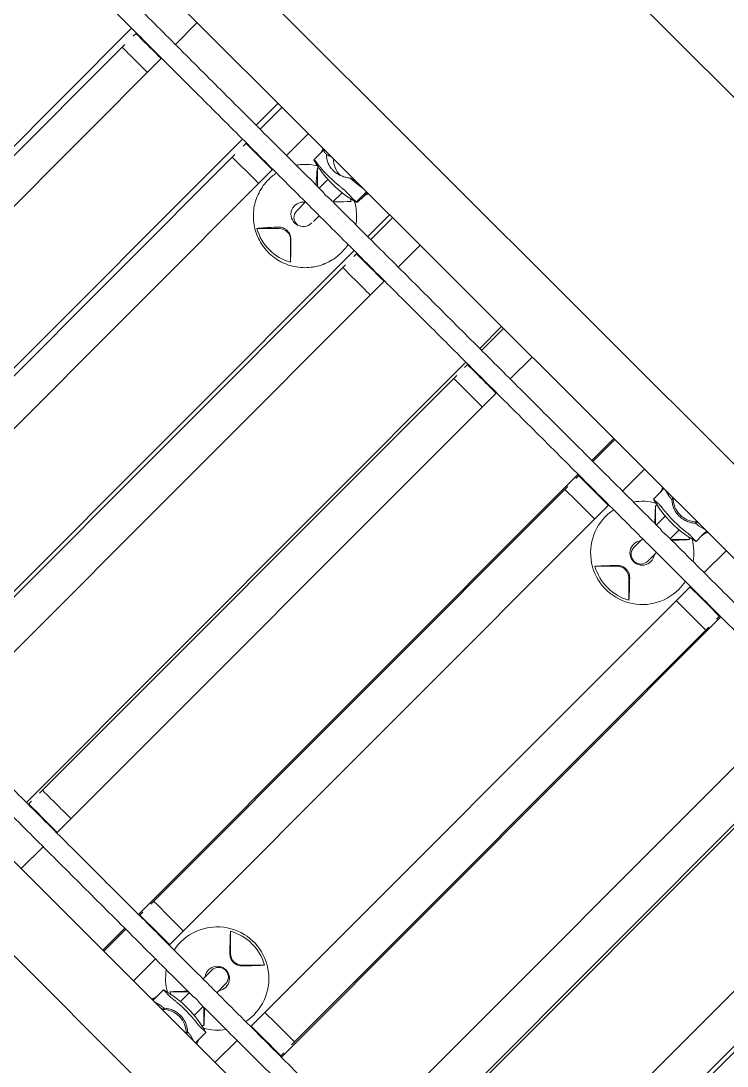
# Model space of a CAD drawing. Header units: metres. Extents: x 859577 to 860336, y 1645916 to 1646650.
# Drawn here: x 859963.079 to 859963.66, y 1646436.682 to 1646437.542 of the extents above; entities that cross this region are included whole.
import ezdxf

# ---------------------------------------------------------------- set-up
doc = ezdxf.new("R2010")
doc.units = ezdxf.units.M
doc.layers.add('A-ACCESORIOS', color=30, linetype='Continuous', lineweight=20)
doc.layers.add('PISO', color=31, linetype='Continuous', lineweight=15)

# ---------------------------------------------------------------- blocks, each defined once
blk = doc.blocks.new('vr10-13')
at = {"layer": 'A-ACCESORIOS', "linetype": 'Continuous', "lineweight": 0}
for p, q in [((3.15009, 1.10662), (0.84509, 1.10662)), ((3.15109, 1.05162), (0.84409, 1.05162)), ((1.43007, 1.05162), (1.43007, 1.02612)), ((1.5241, 1.02612), (1.5241, 1.05162)), ((1.52867, 1.02612), (1.52867, 1.05162)), ((1.5594, 1.05162), (1.5594, 1.02612)), ((1.57786, 1.05162), (1.57786, 1.04644)), ((1.57817, 1.05162), (1.57901, 1.0503)), ((1.61449, 1.0503), (1.62361, 1.05162)), ((1.62704, 1.05162), (1.62704, 1.04644)), ((1.65385, 1.02612), (1.65385, 1.05162)), ((1.65728, 1.02612), (1.65728, 1.05162)), ((1.68929, 1.05162), (1.68929, 1.02612)), ((1.78405, 1.02612), (1.78405, 1.05162)), ((1.78634, 1.02612), (1.78634, 1.05162)), ((1.81958, 1.05162), (1.81958, 1.02612)), ((1.91452, 1.02612), (1.91452, 1.05162)), ((1.91566, 1.02612), (1.91566, 1.05162)), ((1.95009, 1.05162), (1.95009, 1.02612)), ((1.97285, 1.05162), (1.97285, 1.04644)), ((1.97474, 1.05162), (1.97975, 1.0503)), ((2.01544, 1.0503), (2.02044, 1.05162)), ((2.02233, 1.05162), (2.02233, 1.04644)), ((2.04509, 1.02612), (2.04509, 1.05162)), ((1.57786, 1.03956), (1.57786, 1.04644)), ((1.5974, 1.04467), (1.5974, 1.04467)), ((1.62704, 1.03956), (1.62704, 1.04644)), ((1.97285, 1.03956), (1.97285, 1.04644)), ((2.00559, 1.04619), (2.00559, 1.04619)), ((2.02233, 1.03956), (2.02233, 1.04644)), ((1.58462, 1.03691), (1.59534, 1.02612)), ((1.5974, 1.03853), (1.5974, 1.03852)), ((1.5974, 1.03627), (1.5974, 1.02612)), ((1.6134, 1.02642), (1.62382, 1.03691)), ((1.6134, 1.0368), (1.6134, 1.02612)), ((1.97788, 1.03691), (1.98866, 1.02612)), ((1.98959, 1.0388), (1.98959, 1.0388)), ((1.98959, 1.03648), (1.98959, 1.02612)), ((2.00559, 1.0388), (2.00559, 1.0388)), ((2.00559, 1.03648), (2.00559, 1.02612)), ((2.00653, 1.02612), (2.01731, 1.03691)), ((1.39495, 0.49812), (1.39495, 1.01012)), ((1.40065, 1.00661), (1.40065, 1.01012)), ((1.43007, 1.01012), (1.43007, 0.49812)), ((1.5241, 0.49812), (1.5241, 1.01012)), ((1.52867, 1.00646), (1.52867, 1.01012)), ((1.5594, 1.01012), (1.5594, 0.49812)), ((1.5974, 1.01012), (1.5974, 0.99998)), ((1.6134, 1.01012), (1.6134, 1.0034)), ((1.65385, 0.49812), (1.65385, 1.01012)), ((1.65728, 1.00633), (1.65728, 1.01012)), ((1.68929, 1.01012), (1.68929, 0.49812)), ((1.78405, 0.49812), (1.78405, 1.01012)), ((1.78634, 1.00624), (1.78634, 1.01012)), ((1.81958, 1.01012), (1.81958, 0.49812)), ((1.91452, 0.49812), (1.91452, 1.01012)), ((1.91566, 1.0062), (1.91566, 1.01012)), ((1.95009, 1.01012), (1.95009, 0.49812)), ((1.98959, 1.01012), (1.98959, 0.99998)), ((2.00559, 1.01012), (2.00559, 0.99998)), ((2.04509, 0.49812), (2.04509, 1.01012)), ((2.07952, 1.01012), (2.07952, 1.0062)), ((2.08067, 1.01012), (2.08067, 0.49812)), ((2.17561, 0.49812), (2.17561, 1.01012)), ((2.21114, 1.01012), (2.21114, 0.49812)), ((2.30589, 0.49812), (2.30589, 1.01012)), ((2.34133, 1.01012), (2.34133, 0.49812)), ((1.40065, 0.51161), (1.40065, 0.99664)), ((1.52867, 0.51146), (1.52867, 0.99679)), ((1.65728, 0.51133), (1.65728, 0.99692)), ((1.78634, 0.51124), (1.78634, 0.99701)), ((1.91566, 0.5112), (1.91566, 0.99704)), ((2.07952, 0.99704), (2.07952, 0.5112)), ((2.20885, 0.99701), (2.20885, 0.51124)), ((2.3379, 0.99692), (2.3379, 0.51133)), ((1.58462, 0.96634), (1.59755, 0.97934)), ((1.6109, 0.97934), (1.62382, 0.96634)), ((1.97788, 0.96634), (1.99087, 0.97934)), ((2.00431, 0.97934), (2.01731, 0.96634)), ((1.99087, 0.52891), (1.97788, 0.54191)), ((2.01731, 0.54191), (2.00431, 0.52891)), ((1.98959, 0.49812), (1.98959, 0.50827)), ((2.00559, 0.49812), (2.00559, 0.50827)), ((1.78634, 0.49812), (1.78634, 0.50201)), ((1.91566, 0.49812), (1.91566, 0.50204)), ((2.07952, 0.50204), (2.07952, 0.49812)), ((1.81958, 0.48212), (1.81958, 0.45662)), ((1.91452, 0.45662), (1.91452, 0.48212)), ((1.91566, 0.45662), (1.91566, 0.48212)), ((1.95009, 0.48212), (1.95009, 0.45662)), ((1.98866, 0.48212), (1.97788, 0.47134)), ((1.98959, 0.47177), (1.98959, 0.48212)), ((2.00559, 0.47177), (2.00559, 0.48212)), ((2.01731, 0.47134), (2.00653, 0.48212)), ((2.04509, 0.45662), (2.04509, 0.48212)), ((1.97285, 0.46869), (1.97285, 0.46181)), ((1.98959, 0.46945), (1.98959, 0.46945)), ((2.00559, 0.46945), (2.00559, 0.46945)), ((2.02233, 0.46869), (2.02233, 0.46181)), ((0.84409, 0.45662), (3.15109, 0.45662)), ((1.97285, 0.45662), (1.97285, 0.46181)), ((1.97975, 0.45795), (1.97474, 0.45662)), ((1.98959, 0.46206), (1.98959, 0.46206)), ((2.02044, 0.45662), (2.01544, 0.45795)), ((2.02233, 0.45662), (2.02233, 0.46181)), ((0.84509, 0.40162), (3.15009, 0.40162))]:
    blk.add_line(p, q, dxfattribs=at)
for centre, radius, start, end in [((1.99759, 1.06512), 0.0194, 224.08911, 315.91089), ((1.99759, 1.00162), 0.04251, 119.61033, 144.81112), ((1.99759, 1.12696), 0.09083, 254.19618, 285.80382), ((1.99759, 1.00162), 0.04042, 116.18494, 119.19749), ((1.99759, 1.00162), 0.04042, 60.80251, 63.81506), ((1.99759, 1.00162), 0.04251, 35.18888, 60.38967), ((1.99759, 1.00162), 0.04251, 168.46703, 0), ((1.99759, 1.00162), 0.0101, 142.38025, 0), ((1.99759, 1.00162), 0.0101, 0, 37.61976), ((1.99759, 1.00162), 0.04251, 0, 11.53297), ((1.99759, 0.97262), 0.0095, 45, 135), ((1.99759, 1.00162), 0.04042, 240.80251, 299.19749), ((1.99759, 0.50662), 0.04251, 0, 191.53297), ((1.99759, 0.50662), 0.04042, 60.80251, 119.19749), ((1.99759, 0.53562), 0.0095, 225, 315), ((1.99759, 0.50662), 0.0101, 322.38025, 180), ((1.99759, 0.50662), 0.0101, 180, 217.61976), ((1.99759, 0.50662), 0.04251, 348.46703, 0), ((1.99759, 0.50662), 0.04251, 215.18888, 240.38967), ((1.99759, 0.50662), 0.04251, 299.61033, 324.81112), ((1.99759, 0.38129), 0.09083, 74.19618, 105.80382), ((1.99759, 0.50662), 0.04042, 240.80251, 243.81506), ((1.99759, 0.50662), 0.04042, 296.18494, 299.19749), ((1.99759, 0.44312), 0.0194, 44.08911, 135.91089)]:
    blk.add_arc(centre, radius, start, end, dxfattribs=at)
for centre, major_axis, ratio, start_param, end_param in [((1.60245, 1.06512), (0, -0.0194), 0.994056, 5.481889, 6.259242), ((1.60245, 1.12696), (0, -0.09083), 0.994056, 6.007357, 6.559014), ((1.60422, 1.00162), (0, 0.04042), 0.994145, 0.470744, 0.509592), ((1.60422, 1.00162), (0, 0.04042), 0.994145, 0.40792, 0.407922), ((1.60422, 1.00162), (0, 0.04042), 0.994145, 5.773593, 5.840942), ((1.60325, 1.00162), (0, -0.0101), 0.994145, 3.763563, 7.853982), ((1.6054, 0.99998), (0.008, 0), 0.995101, 3.141593, 3.146614), ((1.6054, 0.99998), (0.008, 0), 0.995101, 3.146614, 4.864561), ((1.60325, 1.00162), (0, -0.0101), 0.994145, 1.570796, 1.610668), ((1.99759, 0.99998), (0.008, 0), 0.995101, 3.141593, 6.283185), ((1.60422, 0.97262), (0, 0.0095), 0.994145, 5.497787, 7.068583), ((1.60422, 1.00162), (0, 0.04042), 0.994145, 2.632, 3.651185), ((1.99759, 0.50827), (-0.008, 0), 0.995101, 3.141593, 6.283185)]:
    blk.add_ellipse(centre, major_axis=major_axis, ratio=ratio, start_param=start_param, end_param=end_param, dxfattribs=at)
for points, weights in [([(1.57641, 1.05162), (1.57737, 1.05003), (1.57786, 1.04826), (1.57786, 1.04644)], [0.934807757992, 0.932341880643, 0.954072627979, 1]), ([(1.57901, 1.0503), (1.57908, 1.05018), (1.58013, 1.05007), (1.58205, 1.04997)], [1, 0.973269229067, 0.973269229067, 1]), ([(1.58669, 1.05162), (1.58509, 1.05106), (1.58354, 1.05051), (1.58205, 1.04997)], [0.999231675705, 0.998624458135, 0.998880566234, 1]), ([(1.60944, 1.04997), (1.61131, 1.05051), (1.6132, 1.05106), (1.61509, 1.05162)], [1, 0.998880566234, 0.998624458135, 0.999231675705]), ([(1.60944, 1.04997), (1.61194, 1.05007), (1.61367, 1.05018), (1.61449, 1.0503)], [1, 0.973269229067, 0.973269229067, 1]), ([(1.62704, 1.04644), (1.62704, 1.04826), (1.62752, 1.05003), (1.62848, 1.05162)], [1, 0.954072689771, 0.932341961611, 0.934807815518]), ([(1.62942, 1.05162), (1.62917, 1.05117), (1.62896, 1.05071), (1.62878, 1.05023)], [0.979908733437, 0.984611783979, 0.991308872834, 1]), ([(1.9714, 1.05162), (1.97237, 1.05003), (1.97285, 1.04826), (1.97285, 1.04644)], [0.934807757992, 0.932341880643, 0.954072627979, 1]), ([(1.97975, 1.0503), (1.9802, 1.05018), (1.98159, 1.05007), (1.98381, 1.04997)], [1, 0.973269229067, 0.973269229067, 1]), ([(1.98331, 1.05162), (1.98345, 1.05106), (1.98362, 1.05051), (1.98381, 1.04997)], [0.999231675705, 0.998624458135, 0.998880566234, 1]), ([(2.01137, 1.04997), (2.01156, 1.05051), (2.01173, 1.05106), (2.01187, 1.05162)], [1, 0.998880566234, 0.998624458135, 0.999231675705]), ([(2.01137, 1.04997), (2.01359, 1.05007), (2.01499, 1.05018), (2.01544, 1.0503)], [1, 0.973269229067, 0.973269229067, 1]), ([(2.02233, 1.04644), (2.02233, 1.04826), (2.02281, 1.05003), (2.02378, 1.05162)], [1, 0.954072689771, 0.932341961611, 0.934807815518]), ([(1.57901, 1.03976), (1.57863, 1.03961), (1.57824, 1.03954), (1.57786, 1.03956)], [1, 0.99951768639, 0.99951768639, 1]), ([(1.62704, 1.03956), (1.62285, 1.03954), (1.61867, 1.03961), (1.61449, 1.03976)], [1, 0.99951768639, 0.99951768639, 1]), ([(1.97975, 1.03976), (1.97745, 1.03961), (1.97515, 1.03954), (1.97285, 1.03956)], [1, 0.99951768639, 0.99951768639, 1]), ([(2.02233, 1.03956), (2.02003, 1.03954), (2.01773, 1.03961), (2.01544, 1.03976)], [1, 0.99951768639, 0.99951768639, 1]), ([(1.97285, 0.46869), (1.97515, 0.46871), (1.97745, 0.46864), (1.97975, 0.46849)], [1, 0.99951768639, 0.99951768639, 1]), ([(2.01544, 0.46849), (2.01773, 0.46864), (2.02003, 0.46871), (2.02233, 0.46869)], [1, 0.99951768639, 0.99951768639, 1]), ([(1.97285, 0.46181), (1.97285, 0.45999), (1.97237, 0.45822), (1.9714, 0.45662)], [1, 0.954072689771, 0.932341961611, 0.934807815518]), ([(1.98381, 0.45828), (1.98159, 0.45818), (1.9802, 0.45807), (1.97975, 0.45795)], [1, 0.973269229067, 0.973269229067, 1]), ([(1.98381, 0.45828), (1.98362, 0.45774), (1.98345, 0.45718), (1.98331, 0.45662)], [1, 0.998880566234, 0.998624458135, 0.999231675705]), ([(2.01544, 0.45795), (2.01499, 0.45807), (2.01359, 0.45818), (2.01137, 0.45828)], [1, 0.973269229067, 0.973269229067, 1]), ([(2.01187, 0.45662), (2.01173, 0.45718), (2.01156, 0.45774), (2.01137, 0.45828)], [0.999231675705, 0.998624458135, 0.998880566234, 1]), ([(2.02378, 0.45662), (2.02281, 0.45822), (2.02233, 0.45999), (2.02233, 0.46181)], [0.934807757992, 0.932341880643, 0.954072627979, 1])]:
    blk.add_rational_spline(points, weights, degree=3, dxfattribs=at)
for points, knots in [([(1.59505, 1.04453), (1.59469, 1.04453), (1.59434, 1.04454), (1.59365, 1.04458), (1.59331, 1.04461), (1.59229, 1.04472), (1.59163, 1.04482), (1.59066, 1.04503), (1.59034, 1.04511), (1.5897, 1.04529), (1.5894, 1.04538), (1.58849, 1.04568), (1.58791, 1.04591), (1.58681, 1.04641), (1.58628, 1.04669), (1.58528, 1.04727), (1.58481, 1.04758), (1.58393, 1.04823), (1.58352, 1.04856), (1.58275, 1.04925), (1.58238, 1.04961), (1.58205, 1.04997)], [0.0173685, 0.0173685, 0.0173685, 0.0173685, 0.01841269, 0.01841269, 0.01945689, 0.01945689, 0.02154529, 0.02154529, 0.02258948, 0.02258948, 0.02363368, 0.02363368, 0.02572208, 0.02572208, 0.02781047, 0.02781047, 0.02989887, 0.02989887, 0.03198726, 0.03198726, 0.03407566, 0.03407566, 0.03407566, 0.03407566]), ([(1.60944, 1.04997), (1.60857, 1.04925), (1.60761, 1.04855), (1.60604, 1.04758), (1.60549, 1.04727), (1.60433, 1.04668), (1.60374, 1.04641), (1.60251, 1.0459), (1.60187, 1.04568), (1.60056, 1.04528), (1.59988, 1.0451), (1.59784, 1.04468), (1.59645, 1.04453), (1.59505, 1.04453)], [0.0006161, 0.0006161, 0.0006161, 0.0006161, 0.0048042, 0.0048042, 0.00689825, 0.00689825, 0.0089923, 0.0089923, 0.01108635, 0.01108635, 0.0131804, 0.0131804, 0.0173685, 0.0173685, 0.0173685, 0.0173685]), ([(1.62811, 1.04672), (1.62813, 1.0473), (1.62819, 1.04789), (1.6284, 1.04906), (1.62857, 1.04966), (1.62878, 1.05023)], [0, 0, 0, 0, 0.001800625, 0.001800625, 0.00360125, 0.00360125, 0.00360125, 0.00360125]), ([(1.99759, 1.04453), (1.99724, 1.04453), (1.99688, 1.04454), (1.99618, 1.04458), (1.99584, 1.04461), (1.9948, 1.04472), (1.99412, 1.04482), (1.99312, 1.04503), (1.99278, 1.04511), (1.99213, 1.04529), (1.9918, 1.04538), (1.99086, 1.04568), (1.99025, 1.04591), (1.98907, 1.04641), (1.9885, 1.04669), (1.98742, 1.04727), (1.98691, 1.04758), (1.98594, 1.04823), (1.98549, 1.04856), (1.98462, 1.04925), (1.9842, 1.04961), (1.98381, 1.04997)], [0.0173685, 0.0173685, 0.0173685, 0.0173685, 0.01841269, 0.01841269, 0.01945689, 0.01945689, 0.02154529, 0.02154529, 0.02258948, 0.02258948, 0.02363368, 0.02363368, 0.02572208, 0.02572208, 0.02781047, 0.02781047, 0.02989887, 0.02989887, 0.03198726, 0.03198726, 0.03407566, 0.03407566, 0.03407566, 0.03407566]), ([(2.01137, 1.04997), (2.01059, 1.04925), (2.00973, 1.04855), (2.00827, 1.04758), (2.00775, 1.04727), (2.00667, 1.04668), (2.0061, 1.04641), (2.00493, 1.0459), (2.00432, 1.04568), (2.00305, 1.04528), (2.00239, 1.0451), (2.00038, 1.04468), (1.99901, 1.04453), (1.99759, 1.04453)], [0.0006161, 0.0006161, 0.0006161, 0.0006161, 0.0048042, 0.0048042, 0.00689825, 0.00689825, 0.0089923, 0.0089923, 0.01108635, 0.01108635, 0.0131804, 0.0131804, 0.0173685, 0.0173685, 0.0173685, 0.0173685]), ([(1.62744, 1.0397), (1.62751, 1.03973), (1.62759, 1.03992), (1.62768, 1.04035), (1.62769, 1.04045), (1.62773, 1.04066), (1.62775, 1.04077), (1.6278, 1.04114), (1.62783, 1.04142), (1.62787, 1.0419), (1.62789, 1.04206), (1.62791, 1.04241), (1.62793, 1.04259), (1.62797, 1.04315), (1.62799, 1.04354), (1.62803, 1.04439), (1.62805, 1.04483), (1.62809, 1.04576), (1.6281, 1.04623), (1.62811, 1.04672)], [0, 0, 0, 0, 0.00305771, 0.00305771, 0.00382214, 0.00382214, 0.00458657, 0.00458657, 0.00611543, 0.00611543, 0.00687986, 0.00687986, 0.00764428, 0.00764428, 0.00917314, 0.00917314, 0.010702, 0.010702, 0.01223085, 0.01223085, 0.01223085, 0.01223085]), ([(1.57062, 1.02612), (1.57154, 1.02743), (1.57253, 1.02869), (1.57647, 1.03312), (1.57984, 1.03591), (1.58356, 1.03813)], [5.3286339, 5.3286339, 5.3286339, 5.3286339, 5.4416615, 5.4416615, 5.7471655, 5.7471655, 5.7471655, 5.7471655]), ([(1.59505, 1.0385), (1.59397, 1.0385), (1.59292, 1.03852), (1.59136, 1.03856), (1.59085, 1.03858), (1.58984, 1.03863), (1.58935, 1.03866), (1.58791, 1.03875), (1.587, 1.03882), (1.5857, 1.03893), (1.58528, 1.03897), (1.58448, 1.03906), (1.5841, 1.0391), (1.58302, 1.03922), (1.58236, 1.03931), (1.5812, 1.03947), (1.58071, 1.03954), (1.58011, 1.03963), (1.57993, 1.03965), (1.57962, 1.0397), (1.57948, 1.03972), (1.57915, 1.03976), (1.57903, 1.03977), (1.57901, 1.03976)], [0.02582839, 0.02582839, 0.02582839, 0.02582839, 0.0290553, 0.0290553, 0.03066876, 0.03066876, 0.03228222, 0.03228222, 0.03550913, 0.03550913, 0.03712259, 0.03712259, 0.03873604, 0.03873604, 0.04196296, 0.04196296, 0.04518987, 0.04518987, 0.04680333, 0.04680333, 0.04841679, 0.04841679, 0.0516437, 0.0516437, 0.0516437, 0.0516437]), ([(1.58647, 1.03444), (1.58606, 1.03492), (1.5857, 1.03536), (1.58523, 1.03599), (1.58509, 1.03619), (1.58483, 1.03656), (1.58472, 1.03674), (1.58462, 1.03691)], [0.000000486, 0.000000486, 0.000000486, 0.000000486, 0.002114988, 0.002114988, 0.003172238, 0.003172238, 0.004229489, 0.004229489, 0.004229489, 0.004229489]), ([(1.61449, 1.03976), (1.61423, 1.03977), (1.61388, 1.03976), (1.61322, 1.03972), (1.61298, 1.0397), (1.61245, 1.03965), (1.61216, 1.03963), (1.61124, 1.03954), (1.61056, 1.03947), (1.60942, 1.03935), (1.60903, 1.03931), (1.6082, 1.03923), (1.60777, 1.03918), (1.60644, 1.03906), (1.60551, 1.03897), (1.60404, 1.03886), (1.60354, 1.03882), (1.60252, 1.03875), (1.602, 1.03872), (1.60043, 1.03863), (1.59937, 1.03858), (1.59776, 1.03853), (1.59721, 1.03852), (1.59612, 1.0385), (1.59558, 1.0385), (1.59505, 1.0385)], [0.0000002, 0.0000002, 0.0000002, 0.0000002, 0.00322872, 0.00322872, 0.00484298, 0.00484298, 0.00645725, 0.00645725, 0.00968577, 0.00968577, 0.01130003, 0.01130003, 0.01291429, 0.01291429, 0.01614282, 0.01614282, 0.01775708, 0.01775708, 0.01937134, 0.01937134, 0.02259987, 0.02259987, 0.02421413, 0.02421413, 0.02582839, 0.02582839, 0.02582839, 0.02582839]), ([(1.62382, 1.03691), (1.62351, 1.03658), (1.62314, 1.0362), (1.62253, 1.03558), (1.62232, 1.03536), (1.62187, 1.03491), (1.62164, 1.03468), (1.62141, 1.03444)], [0.000000242, 0.000000242, 0.000000242, 0.000000242, 0.002114103, 0.002114103, 0.003171033, 0.003171033, 0.004227963, 0.004227963, 0.004227963, 0.004227963]), ([(1.62536, 1.0391), (1.6272, 1.03811), (1.62896, 1.03699), (1.63424, 1.03306), (1.63742, 1.0298), (1.64001, 1.02612)], [0.4900585, 0.4900585, 0.4900585, 0.4900585, 0.6368251, 0.6368251, 0.9545514, 0.9545514, 0.9545514, 0.9545514]), ([(1.98002, 1.03444), (1.97957, 1.03492), (1.97917, 1.03536), (1.97863, 1.03599), (1.97846, 1.03619), (1.97815, 1.03656), (1.978, 1.03674), (1.97788, 1.03691)], [0.000000486, 0.000000486, 0.000000486, 0.000000486, 0.002114988, 0.002114988, 0.003172238, 0.003172238, 0.004229489, 0.004229489, 0.004229489, 0.004229489]), ([(1.99759, 1.0385), (1.99651, 1.0385), (1.99544, 1.03852), (1.99384, 1.03856), (1.99331, 1.03858), (1.99227, 1.03863), (1.99175, 1.03866), (1.99024, 1.03875), (1.98928, 1.03882), (1.98788, 1.03893), (1.98743, 1.03897), (1.98655, 1.03906), (1.98613, 1.0391), (1.98492, 1.03922), (1.98418, 1.03931), (1.98283, 1.03947), (1.98224, 1.03954), (1.98147, 1.03963), (1.98124, 1.03965), (1.98082, 1.0397), (1.98063, 1.03972), (1.98013, 1.03976), (1.97989, 1.03977), (1.97975, 1.03976)], [0.02582839, 0.02582839, 0.02582839, 0.02582839, 0.0290553, 0.0290553, 0.03066876, 0.03066876, 0.03228222, 0.03228222, 0.03550913, 0.03550913, 0.03712259, 0.03712259, 0.03873604, 0.03873604, 0.04196296, 0.04196296, 0.04518987, 0.04518987, 0.04680333, 0.04680333, 0.04841679, 0.04841679, 0.0516437, 0.0516437, 0.0516437, 0.0516437]), ([(2.01544, 1.03976), (2.01529, 1.03977), (2.01506, 1.03976), (2.01456, 1.03972), (2.01438, 1.0397), (2.01395, 1.03965), (2.01372, 1.03963), (2.01295, 1.03954), (2.01236, 1.03947), (2.01136, 1.03935), (2.011, 1.03931), (2.01026, 1.03923), (2.00986, 1.03918), (2.00864, 1.03906), (2.00778, 1.03897), (2.00639, 1.03886), (2.00592, 1.03882), (2.00494, 1.03875), (2.00444, 1.03872), (2.00292, 1.03863), (2.00189, 1.03858), (2.0003, 1.03853), (1.99976, 1.03852), (1.99867, 1.0385), (1.99813, 1.0385), (1.99759, 1.0385)], [0.0000002, 0.0000002, 0.0000002, 0.0000002, 0.00322872, 0.00322872, 0.00484298, 0.00484298, 0.00645725, 0.00645725, 0.00968577, 0.00968577, 0.01130003, 0.01130003, 0.01291429, 0.01291429, 0.01614282, 0.01614282, 0.01775708, 0.01775708, 0.01937134, 0.01937134, 0.02259987, 0.02259987, 0.02421413, 0.02421413, 0.02582839, 0.02582839, 0.02582839, 0.02582839]), ([(2.01731, 1.03691), (2.01705, 1.03658), (2.01674, 1.0362), (2.0162, 1.03558), (2.01601, 1.03536), (2.0156, 1.03491), (2.01539, 1.03468), (2.01517, 1.03444)], [0.000000242, 0.000000242, 0.000000242, 0.000000242, 0.002114103, 0.002114103, 0.003171033, 0.003171033, 0.004227963, 0.004227963, 0.004227963, 0.004227963]), ([(1.21603, 1.02612), (1.21929, 1.02612), (1.22254, 1.02612), (1.23557, 1.02612), (1.24535, 1.02612), (1.2729, 1.02612), (1.29069, 1.02612), (1.32632, 1.02612), (1.34416, 1.02612), (1.3799, 1.02612), (1.39779, 1.02612), (1.43361, 1.02612), (1.45155, 1.02612), (1.48745, 1.02612), (1.50542, 1.02612), (1.54139, 1.02612), (1.55939, 1.02612), (1.58565, 1.02612), (1.59389, 1.02612), (1.60214, 1.02612)], [0, 0, 0, 0, 10.000009, 10.000009, 40.000255, 40.000255, 94.433148, 94.433148, 148.872647, 148.872647, 203.3158, 203.3158, 257.75586, 257.75586, 312.186107, 312.186107, 366.599878, 366.599878, 391.486205, 391.486205, 391.486205, 391.486205]), ([(1.60214, 1.02612), (1.60224, 1.02612), (1.60242, 1.02609), (1.60291, 1.02598), (1.60319, 1.02592), (1.60384, 1.02581), (1.6042, 1.02577), (1.60475, 1.02573), (1.60491, 1.02572), (1.60511, 1.02572), (1.60516, 1.02571), (1.60523, 1.02571), (1.60526, 1.02571), (1.60531, 1.02571), (1.60533, 1.02571), (1.60538, 1.02571), (1.60541, 1.02571), (1.60549, 1.02572), (1.60555, 1.02572), (1.60588, 1.02573), (1.60616, 1.02574), (1.60669, 1.0258), (1.60695, 1.02584), (1.60744, 1.02592), (1.60766, 1.02597), (1.60806, 1.02605), (1.60822, 1.02609), (1.60841, 1.02612), (1.60846, 1.02612), (1.6085, 1.02612)], [0.001438, 0.001438, 0.001438, 0.001438, 1.405818, 1.405818, 2.637203, 2.637203, 3.881319, 3.881319, 4.369637, 4.369637, 4.507632, 4.507632, 4.588869, 4.588869, 4.658973, 4.658973, 4.744156, 4.744156, 4.90369, 4.90369, 5.741067, 5.741067, 6.57622, 6.57622, 7.459056, 7.459056, 8.393107, 8.393107, 8.92567, 8.92567, 8.92567, 8.92567]), ([(1.6085, 1.02612), (1.61182, 1.02612), (1.61513, 1.02612), (1.62839, 1.02612), (1.63834, 1.02612), (1.66636, 1.02612), (1.68444, 1.02612), (1.72062, 1.02612), (1.73873, 1.02612), (1.77496, 1.02612), (1.79309, 1.02612), (1.82935, 1.02612), (1.84749, 1.02612), (1.88378, 1.02612), (1.90193, 1.02612), (1.93822, 1.02612), (1.95636, 1.02612), (1.98108, 1.02612), (1.98766, 1.02612), (1.99424, 1.02612)], [0, 0, 0, 0, 10.000009, 10.000009, 40.000255, 40.000255, 94.446815, 94.446815, 148.908136, 148.908136, 203.379899, 203.379899, 257.850921, 257.850921, 312.310003, 312.310003, 366.745961, 366.745961, 386.480342, 386.480342, 386.480342, 386.480342]), ([(1.99424, 1.02612), (1.99425, 1.02612), (1.99426, 1.02612), (1.99438, 1.02612), (1.99456, 1.02607), (1.99499, 1.02597), (1.9952, 1.02592), (1.99571, 1.02582), (1.99601, 1.02577), (1.99663, 1.02569), (1.99694, 1.02567), (1.99732, 1.02566), (1.99738, 1.02566), (1.99747, 1.02565), (1.9975, 1.02565), (1.99755, 1.02565), (1.99757, 1.02565), (1.99759, 1.02565)], [6.311059, 6.311059, 6.311059, 6.311059, 6.451659, 6.451659, 7.772973, 7.772973, 8.697238, 8.697238, 9.737537, 9.737537, 10.695101, 10.695101, 10.878378, 10.878378, 10.96008, 10.96008, 11.026402, 11.026402, 11.026402, 11.026402]), ([(1.99759, 1.02565), (1.99762, 1.02565), (1.99764, 1.02565), (1.99771, 1.02565), (1.99774, 1.02565), (1.99787, 1.02566), (1.99796, 1.02566), (1.99818, 1.02567), (1.99831, 1.02568), (1.99872, 1.02571), (1.99899, 1.02575), (1.99954, 1.02583), (1.99981, 1.02589), (2.0003, 1.026), (2.0005, 1.02605), (2.00079, 1.02611), (2.00088, 1.02612), (2.00094, 1.02612)], [0, 0, 0, 0, 0.077134, 0.077134, 0.187601, 0.187601, 0.464883, 0.464883, 0.849326, 0.849326, 1.730881, 1.730881, 2.747446, 2.747446, 3.839394, 3.839394, 4.713567, 4.713567, 4.713567, 4.713567]), ([(2.00094, 1.02612), (2.00428, 1.02612), (2.00761, 1.02612), (2.02094, 1.02612), (2.03094, 1.02612), (2.05907, 1.02612), (2.0772, 1.02612), (2.11345, 1.02612), (2.13158, 1.02612), (2.16783, 1.02612), (2.18596, 1.02612), (2.22221, 1.02612), (2.24032, 1.02612), (2.27654, 1.02612), (2.29464, 1.02612), (2.33082, 1.02612), (2.3489, 1.02612), (2.37353, 1.02612), (2.38011, 1.02612), (2.38668, 1.02612)], [0, 0, 0, 0, 10.000009, 10.000009, 40.000256, 40.000256, 94.386007, 94.386007, 148.801735, 148.801735, 203.247567, 203.247567, 257.712372, 257.712372, 312.184973, 312.184973, 366.654175, 366.654175, 386.480342, 386.480342, 386.480342, 386.480342]), ([(1.99759, 1.01012), (1.99426, 1.01012), (1.99092, 1.01012), (1.97759, 1.01012), (1.96759, 1.01012), (1.93947, 1.01012), (1.92134, 1.01012), (1.88509, 1.01012), (1.86696, 1.01012), (1.8307, 1.01012), (1.81257, 1.01012), (1.77633, 1.01012), (1.75821, 1.01012), (1.72199, 1.01012), (1.70389, 1.01012), (1.66771, 1.01012), (1.64963, 1.01012), (1.6135, 1.01012), (1.59546, 1.01012), (1.55941, 1.01012), (1.5414, 1.01012), (1.50543, 1.01012), (1.48747, 1.01012), (1.45159, 1.01012), (1.43366, 1.01012), (1.39785, 1.01012), (1.37996, 1.01012), (1.34423, 1.01012), (1.32639, 1.01012), (1.29075, 1.01012), (1.27296, 1.01012), (1.23596, 1.01012), (1.21676, 1.01012), (1.19759, 1.01012)], [0, 0, 0, 0, 10.000009, 10.000009, 40.000256, 40.000256, 94.383261, 94.383261, 148.796771, 148.796771, 203.241067, 203.241067, 257.705026, 257.705026, 312.17747, 312.17747, 366.647205, 366.647205, 421.103056, 421.103056, 475.533902, 475.533902, 529.935108, 529.935108, 584.348871, 584.348871, 638.779107, 638.779107, 693.219158, 693.219158, 747.662312, 747.662312, 806.613941, 806.613941, 806.613941, 806.613941]), ([(1.40065, 1.00962), (1.40955, 1.00962), (1.41846, 1.00962), (1.42828, 1.00962), (1.42917, 1.00962), (1.43007, 1.00962)], [176.22761, 176.22761, 176.22761, 176.22761, 203.308672, 203.308672, 206.034111, 206.034111, 206.034111, 206.034111]), ([(1.52867, 1.00962), (1.53082, 1.00962), (1.53298, 1.00962), (1.54322, 1.00962), (1.55131, 1.00962), (1.5594, 1.00962)], [305.65208, 305.65208, 305.65208, 305.65208, 312.182303, 312.182303, 336.628396, 336.628396, 336.628396, 336.628396]), ([(1.64691, 1.01012), (1.64756, 1.00695), (1.64784, 1.0037), (1.64763, 0.99592), (1.64677, 0.9914), (1.64368, 0.98286), (1.64144, 0.97884), (1.63582, 0.97171), (1.63243, 0.9686), (1.62486, 0.96361), (1.62067, 0.96173), (1.61192, 0.95938), (1.60736, 0.95892), (1.59832, 0.95945), (1.59385, 0.96044), (1.58545, 0.96378), (1.58151, 0.96613), (1.57458, 0.97194), (1.57159, 0.97541), (1.56683, 0.98311), (1.56507, 0.98735), (1.56297, 0.99617), (1.56263, 1.00075), (1.56316, 1.0069), (1.56339, 1.00852), (1.56372, 1.01012)], [1.368641, 1.368641, 1.368641, 1.368641, 1.598384, 1.598384, 1.920149, 1.920149, 2.241504, 2.241504, 2.561912, 2.561912, 2.881212, 2.881212, 3.199686, 3.199686, 3.517937, 3.517937, 3.836654, 3.836654, 4.156344, 4.156344, 4.477131, 4.477131, 4.798707, 4.798707, 4.914544, 4.914544, 4.914544, 4.914544]), ([(1.78634, 1.00962), (1.79294, 1.00962), (1.79954, 1.00962), (1.81062, 1.00962), (1.8151, 1.00962), (1.81958, 1.00962)], [564.515071, 564.515071, 564.515071, 564.515071, 584.354198, 584.354198, 597.802744, 597.802744, 597.802744, 597.802744]), ([(2.79759, 1.01012), (2.79434, 1.01012), (2.79109, 1.01012), (2.77807, 1.01012), (2.7683, 1.01012), (2.74079, 1.01012), (2.72302, 1.01012), (2.68743, 1.01012), (2.6696, 1.01012), (2.6339, 1.01012), (2.61603, 1.01012), (2.58023, 1.01012), (2.56231, 1.01012), (2.52643, 1.01012), (2.50848, 1.01012), (2.47253, 1.01012), (2.45454, 1.01012), (2.41853, 1.01012), (2.40051, 1.01012), (2.36444, 1.01012), (2.34639, 1.01012), (2.31025, 1.01012), (2.29216, 1.01012), (2.25596, 1.01012), (2.23785, 1.01012), (2.20161, 1.01012), (2.18347, 1.01012), (2.1472, 1.01012), (2.12905, 1.01012), (2.09277, 1.01012), (2.07462, 1.01012), (2.03685, 1.01012), (2.01722, 1.01012), (1.99759, 1.01012)], [0, 0, 0, 0, 10.000009, 10.000009, 40.000255, 40.000255, 94.42848, 94.42848, 148.865131, 148.865131, 203.307781, 203.307781, 257.749678, 257.749678, 312.18409, 312.18409, 366.604332, 366.604332, 421.00525, 421.00525, 475.424808, 475.424808, 529.873199, 529.873199, 584.339352, 584.339352, 638.812122, 638.812122, 693.280317, 693.280317, 747.732739, 747.732739, 806.61394, 806.61394, 806.61394, 806.61394]), ([(1.43007, 0.99362), (1.4253, 0.99362), (1.42053, 0.99362), (1.41072, 0.99362), (1.40568, 0.99362), (1.40065, 0.99362)], [569.853361, 569.853361, 569.853361, 569.853361, 584.346766, 584.346766, 599.659931, 599.659931, 599.659931, 599.659931]), ([(1.68929, 0.99362), (1.68812, 0.99362), (1.68696, 0.99362), (1.67628, 0.99362), (1.66678, 0.99362), (1.65728, 0.99362)], [308.670295, 308.670295, 308.670295, 308.670295, 312.183879, 312.183879, 340.805889, 340.805889, 340.805889, 340.805889]), ([(1.81958, 0.99362), (1.8112, 0.99362), (1.80282, 0.99362), (1.79174, 0.99362), (1.78904, 0.99362), (1.78634, 0.99362)], [178.084793, 178.084793, 178.084793, 178.084793, 203.250477, 203.250477, 211.37244, 211.37244, 211.37244, 211.37244]), ([(1.60334, 0.98284), (1.60301, 0.98284), (1.60267, 0.98283), (1.60201, 0.98276), (1.60168, 0.98271), (1.6007, 0.9825), (1.60007, 0.98231), (1.59887, 0.98178), (1.59829, 0.98146), (1.59722, 0.9807), (1.59673, 0.98028), (1.59629, 0.9798)], [0.008164918, 0.008164918, 0.008164918, 0.008164918, 0.009167239, 0.009167239, 0.01016956, 0.01016956, 0.012174201, 0.012174201, 0.014178842, 0.014178842, 0.016183483, 0.016183483, 0.016183483, 0.016183483]), ([(1.61056, 0.9798), (1.61008, 0.98028), (1.60957, 0.9807), (1.60874, 0.98127), (1.60846, 0.98144), (1.60786, 0.98177), (1.60756, 0.98191), (1.60663, 0.98231), (1.60599, 0.9825), (1.60501, 0.98271), (1.60467, 0.98276), (1.604, 0.98283), (1.60367, 0.98284), (1.60334, 0.98284)], [0.000143327, 0.000143327, 0.000143327, 0.000143327, 0.002148725, 0.002148725, 0.003151424, 0.003151424, 0.004154123, 0.004154123, 0.006159521, 0.006159521, 0.00716222, 0.00716222, 0.008164918, 0.008164918, 0.008164918, 0.008164918]), ([(1.99759, 0.98284), (1.99726, 0.98284), (1.99692, 0.98283), (1.99626, 0.98276), (1.99592, 0.98271), (1.99493, 0.9825), (1.99429, 0.98231), (1.99307, 0.98178), (1.99247, 0.98146), (1.99138, 0.9807), (1.99088, 0.98028), (1.99041, 0.9798)], [0.008164918, 0.008164918, 0.008164918, 0.008164918, 0.009167239, 0.009167239, 0.01016956, 0.01016956, 0.012174201, 0.012174201, 0.014178842, 0.014178842, 0.016183483, 0.016183483, 0.016183483, 0.016183483]), ([(2.00477, 0.9798), (2.00431, 0.98028), (2.0038, 0.9807), (2.00299, 0.98127), (2.0027, 0.98144), (2.00211, 0.98177), (2.00181, 0.98191), (2.00089, 0.98231), (2.00025, 0.9825), (1.99927, 0.98271), (1.99893, 0.98276), (1.99826, 0.98283), (1.99793, 0.98284), (1.99759, 0.98284)], [0.000143327, 0.000143327, 0.000143327, 0.000143327, 0.002148725, 0.002148725, 0.003151424, 0.003151424, 0.004154123, 0.004154123, 0.006159521, 0.006159521, 0.00716222, 0.00716222, 0.008164918, 0.008164918, 0.008164918, 0.008164918]), ([(1.58647, 0.96881), (1.58606, 0.96833), (1.5857, 0.96789), (1.58523, 0.96726), (1.58509, 0.96706), (1.58483, 0.96668), (1.58472, 0.96651), (1.58462, 0.96634)], [0.000000486, 0.000000486, 0.000000486, 0.000000486, 0.002114988, 0.002114988, 0.003172238, 0.003172238, 0.004229489, 0.004229489, 0.004229489, 0.004229489]), ([(1.62382, 0.96634), (1.62351, 0.96667), (1.62314, 0.96704), (1.62253, 0.96767), (1.62232, 0.96789), (1.62187, 0.96834), (1.62164, 0.96857), (1.62141, 0.96881)], [0.000000242, 0.000000242, 0.000000242, 0.000000242, 0.002114103, 0.002114103, 0.003171033, 0.003171033, 0.004227963, 0.004227963, 0.004227963, 0.004227963]), ([(1.98002, 0.96881), (1.97957, 0.96833), (1.97917, 0.96789), (1.97863, 0.96726), (1.97846, 0.96706), (1.97815, 0.96668), (1.978, 0.96651), (1.97788, 0.96634)], [0.000000486, 0.000000486, 0.000000486, 0.000000486, 0.002114988, 0.002114988, 0.003172238, 0.003172238, 0.004229489, 0.004229489, 0.004229489, 0.004229489]), ([(2.01731, 0.96634), (2.01705, 0.96667), (2.01674, 0.96704), (2.0162, 0.96767), (2.01601, 0.96789), (2.0156, 0.96834), (2.01539, 0.96857), (2.01517, 0.96881)], [0.000000242, 0.000000242, 0.000000242, 0.000000242, 0.002114103, 0.002114103, 0.003171033, 0.003171033, 0.004227963, 0.004227963, 0.004227963, 0.004227963]), ([(1.97788, 0.54191), (1.97813, 0.54158), (1.97844, 0.5412), (1.97898, 0.54058), (1.97918, 0.54036), (1.97958, 0.53991), (1.97979, 0.53968), (1.98002, 0.53944)], [0.000000242, 0.000000242, 0.000000242, 0.000000242, 0.002114103, 0.002114103, 0.003171033, 0.003171033, 0.004227963, 0.004227963, 0.004227963, 0.004227963]), ([(2.01517, 0.53944), (2.01561, 0.53992), (2.01601, 0.54036), (2.01655, 0.54099), (2.01672, 0.54119), (2.01704, 0.54156), (2.01718, 0.54174), (2.01731, 0.54191)], [0.000000486, 0.000000486, 0.000000486, 0.000000486, 0.002114988, 0.002114988, 0.003172238, 0.003172238, 0.004229489, 0.004229489, 0.004229489, 0.004229489]), ([(1.99041, 0.52845), (1.99088, 0.52797), (1.99138, 0.52754), (1.9922, 0.52698), (1.99248, 0.52681), (1.99307, 0.52648), (1.99337, 0.52634), (1.99429, 0.52594), (1.99493, 0.52574), (1.99592, 0.52554), (1.99625, 0.52549), (1.99692, 0.52542), (1.99726, 0.52541), (1.99759, 0.52541)], [0.000143327, 0.000143327, 0.000143327, 0.000143327, 0.002148725, 0.002148725, 0.003151424, 0.003151424, 0.004154123, 0.004154123, 0.006159521, 0.006159521, 0.00716222, 0.00716222, 0.008164918, 0.008164918, 0.008164918, 0.008164918]), ([(1.99759, 0.52541), (1.99793, 0.52541), (1.99826, 0.52542), (1.99893, 0.52549), (1.99926, 0.52554), (2.00025, 0.52574), (2.00089, 0.52594), (2.00212, 0.52646), (2.00271, 0.52679), (2.0038, 0.52754), (2.00431, 0.52797), (2.00477, 0.52845)], [0.008164918, 0.008164918, 0.008164918, 0.008164918, 0.009167239, 0.009167239, 0.01016956, 0.01016956, 0.012174201, 0.012174201, 0.014178842, 0.014178842, 0.016183483, 0.016183483, 0.016183483, 0.016183483]), ([(1.78634, 0.51462), (1.79294, 0.51462), (1.79954, 0.51462), (1.81062, 0.51462), (1.8151, 0.51462), (1.81958, 0.51462)], [564.515071, 564.515071, 564.515071, 564.515071, 584.354198, 584.354198, 597.802744, 597.802744, 597.802744, 597.802744]), ([(1.19759, 0.49812), (1.20084, 0.49812), (1.20409, 0.49812), (1.21711, 0.49812), (1.22688, 0.49812), (1.2544, 0.49812), (1.27216, 0.49812), (1.30776, 0.49812), (1.32558, 0.49812), (1.36128, 0.49812), (1.37916, 0.49812), (1.41495, 0.49812), (1.43287, 0.49812), (1.46875, 0.49812), (1.48671, 0.49812), (1.52266, 0.49812), (1.54065, 0.49812), (1.57665, 0.49812), (1.59467, 0.49812), (1.63074, 0.49812), (1.64879, 0.49812), (1.68493, 0.49812), (1.70302, 0.49812), (1.73922, 0.49812), (1.75733, 0.49812), (1.79358, 0.49812), (1.81171, 0.49812), (1.84798, 0.49812), (1.86613, 0.49812), (1.90242, 0.49812), (1.92056, 0.49812), (1.95834, 0.49812), (1.97796, 0.49812), (1.99759, 0.49812)], [0, 0, 0, 0, 10.000009, 10.000009, 40.000255, 40.000255, 94.42848, 94.42848, 148.865131, 148.865131, 203.307781, 203.307781, 257.749678, 257.749678, 312.18409, 312.18409, 366.604332, 366.604332, 421.00525, 421.00525, 475.424808, 475.424808, 529.873199, 529.873199, 584.339352, 584.339352, 638.812122, 638.812122, 693.280317, 693.280317, 747.732739, 747.732739, 806.61394, 806.61394, 806.61394, 806.61394]), ([(1.81958, 0.49862), (1.8112, 0.49862), (1.80282, 0.49862), (1.79174, 0.49862), (1.78904, 0.49862), (1.78634, 0.49862)], [178.084793, 178.084793, 178.084793, 178.084793, 203.250477, 203.250477, 211.37244, 211.37244, 211.37244, 211.37244]), ([(1.99759, 0.49812), (2.00092, 0.49812), (2.00426, 0.49812), (2.01759, 0.49812), (2.02759, 0.49812), (2.05572, 0.49812), (2.07384, 0.49812), (2.1101, 0.49812), (2.12822, 0.49812), (2.16448, 0.49812), (2.18261, 0.49812), (2.21885, 0.49812), (2.23697, 0.49812), (2.27319, 0.49812), (2.2913, 0.49812), (2.32748, 0.49812), (2.34555, 0.49812), (2.38168, 0.49812), (2.39972, 0.49812), (2.43578, 0.49812), (2.45378, 0.49812), (2.48975, 0.49812), (2.50771, 0.49812), (2.5436, 0.49812), (2.56152, 0.49812), (2.59733, 0.49812), (2.61522, 0.49812), (2.65095, 0.49812), (2.66879, 0.49812), (2.70443, 0.49812), (2.72222, 0.49812), (2.75922, 0.49812), (2.77842, 0.49812), (2.79759, 0.49812)], [0, 0, 0, 0, 10.000009, 10.000009, 40.000256, 40.000256, 94.383261, 94.383261, 148.796771, 148.796771, 203.241067, 203.241067, 257.705026, 257.705026, 312.17747, 312.17747, 366.647205, 366.647205, 421.103056, 421.103056, 475.533902, 475.533902, 529.935108, 529.935108, 584.348871, 584.348871, 638.779107, 638.779107, 693.219158, 693.219158, 747.662312, 747.662312, 806.613941, 806.613941, 806.613941, 806.613941]), ([(1.99424, 0.48212), (1.99091, 0.48212), (1.98757, 0.48212), (1.97424, 0.48212), (1.96424, 0.48212), (1.93611, 0.48212), (1.91799, 0.48212), (1.88173, 0.48212), (1.8636, 0.48212), (1.82735, 0.48212), (1.80922, 0.48212), (1.77298, 0.48212), (1.75486, 0.48212), (1.71864, 0.48212), (1.70054, 0.48212), (1.66436, 0.48212), (1.64628, 0.48212), (1.62165, 0.48212), (1.61508, 0.48212), (1.6085, 0.48212)], [0, 0, 0, 0, 10.000009, 10.000009, 40.000256, 40.000256, 94.386007, 94.386007, 148.801735, 148.801735, 203.247567, 203.247567, 257.712372, 257.712372, 312.184973, 312.184973, 366.654175, 366.654175, 386.480342, 386.480342, 386.480342, 386.480342]), ([(1.99759, 0.4826), (1.99757, 0.4826), (1.99754, 0.4826), (1.99748, 0.48259), (1.99744, 0.48259), (1.99731, 0.48259), (1.99722, 0.48259), (1.997, 0.48258), (1.99687, 0.48257), (1.99647, 0.48254), (1.99619, 0.4825), (1.99564, 0.48241), (1.99537, 0.48236), (1.99488, 0.48225), (1.99468, 0.4822), (1.99439, 0.48214), (1.9943, 0.48212), (1.99424, 0.48212)], [0, 0, 0, 0, 0.077134, 0.077134, 0.187601, 0.187601, 0.464883, 0.464883, 0.849326, 0.849326, 1.730881, 1.730881, 2.747446, 2.747446, 3.839394, 3.839394, 4.713567, 4.713567, 4.713567, 4.713567]), ([(2.00094, 0.48212), (2.00093, 0.48212), (2.00092, 0.48212), (2.0008, 0.48213), (2.00062, 0.48217), (2.00019, 0.48228), (1.99998, 0.48232), (1.99947, 0.48243), (1.99917, 0.48248), (1.99855, 0.48255), (1.99824, 0.48258), (1.99786, 0.48259), (1.9978, 0.48259), (1.99771, 0.48259), (1.99768, 0.48259), (1.99764, 0.4826), (1.99761, 0.4826), (1.99759, 0.4826)], [6.311059, 6.311059, 6.311059, 6.311059, 6.451659, 6.451659, 7.772973, 7.772973, 8.697238, 8.697238, 9.737539, 9.737539, 10.695101, 10.695101, 10.878378, 10.878378, 10.960079, 10.960079, 11.026403, 11.026403, 11.026403, 11.026403]), ([(2.38668, 0.48212), (2.38336, 0.48212), (2.38005, 0.48212), (2.36679, 0.48212), (2.35684, 0.48212), (2.32882, 0.48212), (2.31074, 0.48212), (2.27456, 0.48212), (2.25645, 0.48212), (2.22022, 0.48212), (2.2021, 0.48212), (2.16583, 0.48212), (2.14769, 0.48212), (2.1114, 0.48212), (2.09326, 0.48212), (2.05697, 0.48212), (2.03882, 0.48212), (2.0141, 0.48212), (2.00752, 0.48212), (2.00094, 0.48212)], [0, 0, 0, 0, 10.000009, 10.000009, 40.000255, 40.000255, 94.446815, 94.446815, 148.908136, 148.908136, 203.379899, 203.379899, 257.850921, 257.850921, 312.310003, 312.310003, 366.745961, 366.745961, 386.480342, 386.480342, 386.480342, 386.480342]), ([(1.97788, 0.47134), (1.97813, 0.47167), (1.97844, 0.47204), (1.97898, 0.47267), (1.97918, 0.47289), (1.97958, 0.47334), (1.97979, 0.47357), (1.98002, 0.47381)], [0.000000242, 0.000000242, 0.000000242, 0.000000242, 0.002114103, 0.002114103, 0.003171033, 0.003171033, 0.004227963, 0.004227963, 0.004227963, 0.004227963]), ([(2.01517, 0.47381), (2.01561, 0.47333), (2.01601, 0.47289), (2.01655, 0.47226), (2.01672, 0.47206), (2.01704, 0.47168), (2.01718, 0.47151), (2.01731, 0.47134)], [0.000000486, 0.000000486, 0.000000486, 0.000000486, 0.002114988, 0.002114988, 0.003172238, 0.003172238, 0.004229489, 0.004229489, 0.004229489, 0.004229489]), ([(1.97975, 0.46849), (1.97989, 0.46848), (1.98013, 0.46849), (1.98062, 0.46853), (1.98081, 0.46855), (1.98123, 0.4686), (1.98146, 0.46862), (1.98223, 0.46871), (1.98282, 0.46878), (1.98383, 0.4689), (1.98418, 0.46894), (1.98493, 0.46902), (1.98532, 0.46907), (1.98654, 0.46919), (1.98741, 0.46928), (1.98879, 0.46939), (1.98926, 0.46943), (1.99024, 0.4695), (1.99074, 0.46953), (1.99226, 0.46962), (1.99329, 0.46967), (1.99489, 0.46972), (1.99542, 0.46973), (1.99651, 0.46975), (1.99705, 0.46975), (1.99759, 0.46975)], [0.0000002, 0.0000002, 0.0000002, 0.0000002, 0.00322872, 0.00322872, 0.00484298, 0.00484298, 0.00645725, 0.00645725, 0.00968577, 0.00968577, 0.01130003, 0.01130003, 0.01291429, 0.01291429, 0.01614282, 0.01614282, 0.01775708, 0.01775708, 0.01937134, 0.01937134, 0.02259987, 0.02259987, 0.02421413, 0.02421413, 0.02582839, 0.02582839, 0.02582839, 0.02582839]), ([(1.99759, 0.46975), (1.99867, 0.46975), (1.99974, 0.46973), (2.00134, 0.46969), (2.00187, 0.46967), (2.00292, 0.46962), (2.00343, 0.46959), (2.00494, 0.4695), (2.00591, 0.46943), (2.0073, 0.46932), (2.00776, 0.46928), (2.00863, 0.46919), (2.00905, 0.46915), (2.01026, 0.46902), (2.011, 0.46894), (2.01235, 0.46878), (2.01295, 0.46871), (2.01371, 0.46862), (2.01394, 0.4686), (2.01436, 0.46855), (2.01455, 0.46853), (2.01506, 0.46849), (2.01529, 0.46848), (2.01544, 0.46849)], [0.02582839, 0.02582839, 0.02582839, 0.02582839, 0.0290553, 0.0290553, 0.03066876, 0.03066876, 0.03228222, 0.03228222, 0.03550913, 0.03550913, 0.03712259, 0.03712259, 0.03873604, 0.03873604, 0.04196296, 0.04196296, 0.04518987, 0.04518987, 0.04680333, 0.04680333, 0.04841679, 0.04841679, 0.0516437, 0.0516437, 0.0516437, 0.0516437]), ([(1.98381, 0.45828), (1.98459, 0.459), (1.98546, 0.4597), (1.98692, 0.46067), (1.98743, 0.46098), (1.98852, 0.46157), (1.98908, 0.46184), (1.99026, 0.46234), (1.99086, 0.46257), (1.99213, 0.46297), (1.99279, 0.46315), (1.9948, 0.46357), (1.99618, 0.46371), (1.99759, 0.46371)], [0.0006161, 0.0006161, 0.0006161, 0.0006161, 0.0048042, 0.0048042, 0.00689825, 0.00689825, 0.0089923, 0.0089923, 0.01108635, 0.01108635, 0.0131804, 0.0131804, 0.0173685, 0.0173685, 0.0173685, 0.0173685]), ([(1.99759, 0.46371), (1.99794, 0.46371), (1.9983, 0.4637), (1.999, 0.46367), (1.99935, 0.46364), (2.00038, 0.46353), (2.00106, 0.46343), (2.00207, 0.46321), (2.0024, 0.46314), (2.00306, 0.46296), (2.00338, 0.46287), (2.00433, 0.46257), (2.00494, 0.46234), (2.00611, 0.46184), (2.00668, 0.46156), (2.00776, 0.46098), (2.00827, 0.46067), (2.00924, 0.46002), (2.0097, 0.45969), (2.01057, 0.459), (2.01098, 0.45864), (2.01137, 0.45828)], [0.0173685, 0.0173685, 0.0173685, 0.0173685, 0.01841269, 0.01841269, 0.01945689, 0.01945689, 0.02154529, 0.02154529, 0.02258948, 0.02258948, 0.02363368, 0.02363368, 0.02572208, 0.02572208, 0.02781047, 0.02781047, 0.02989887, 0.02989887, 0.03198726, 0.03198726, 0.03407566, 0.03407566, 0.03407566, 0.03407566])]:
    blk.add_open_spline(points, degree=3, knots=knots, dxfattribs=at)
for points in [[(1.59382, 1.02612), (1.59124, 1.02895), (1.58879, 1.03172), (1.58647, 1.03444)], [(1.62141, 1.03444), (1.6188, 1.03178), (1.61613, 1.02908), (1.6134, 1.02632)], [(1.62704, 1.03956), (1.62717, 1.03961), (1.6273, 1.03965), (1.62744, 1.0397)], [(1.98784, 1.02612), (1.98514, 1.02895), (1.98253, 1.03172), (1.98002, 1.03444)], [(2.01517, 1.03444), (2.01265, 1.03172), (2.01004, 1.02895), (2.00734, 1.02612)], [(1.65728, 1.00962), (1.66795, 1.00962), (1.67862, 1.00962), (1.68929, 1.00962)], [(1.91566, 1.00962), (1.92714, 1.00962), (1.93861, 1.00962), (1.95009, 1.00962)], [(2.04509, 1.00962), (2.05657, 1.00962), (2.06805, 1.00962), (2.07952, 1.00962)], [(1.5594, 0.99362), (1.54915, 0.99362), (1.5389, 0.99362), (1.52867, 0.99362)], [(1.95009, 0.99362), (1.93861, 0.99362), (1.92714, 0.99362), (1.91566, 0.99362)], [(2.07952, 0.99362), (2.06805, 0.99362), (2.05657, 0.99362), (2.04509, 0.99362)], [(1.59629, 0.9798), (1.59279, 0.97605), (1.58952, 0.97238), (1.58647, 0.96881)], [(1.62141, 0.96881), (1.61789, 0.97238), (1.61427, 0.97605), (1.61056, 0.9798)], [(1.99041, 0.9798), (1.98679, 0.97605), (1.98332, 0.97238), (1.98002, 0.96881)], [(2.01517, 0.96881), (2.01186, 0.97238), (2.00839, 0.97605), (2.00477, 0.9798)], [(1.98002, 0.53944), (1.98332, 0.53587), (1.98679, 0.5322), (1.99041, 0.52845)], [(2.00477, 0.52845), (2.00839, 0.5322), (2.01186, 0.53587), (2.01517, 0.53944)], [(1.91566, 0.51462), (1.92714, 0.51462), (1.93861, 0.51462), (1.95009, 0.51462)], [(2.04509, 0.51462), (2.05657, 0.51462), (2.06805, 0.51462), (2.07952, 0.51462)], [(1.95009, 0.49862), (1.93861, 0.49862), (1.92714, 0.49862), (1.91566, 0.49862)], [(2.07952, 0.49862), (2.06805, 0.49862), (2.05657, 0.49862), (2.04509, 0.49862)], [(1.98002, 0.47381), (1.98253, 0.47653), (1.98514, 0.4793), (1.98784, 0.48212)], [(2.00734, 0.48212), (2.01004, 0.4793), (2.01265, 0.47653), (2.01517, 0.47381)]]:
    blk.add_open_spline(points, degree=3, dxfattribs=at)

msp = doc.modelspace()

# ---------------------------------------------------------------- linework, layer by layer
at = {"layer": 'PISO'}
msp.add_lwpolyline([(859962.22773, 1646438.91519), (859965.31373, 1646435.83316), (859963.83078, 1646434.3483), (859960.74478, 1646437.43032)], close=True, dxfattribs=at)

# ---------------------------------------------------------------- block references
at = {"layer": 'A-ACCESORIOS', "rotation": 315.0369750842424}
msp.add_blockref('vr10-13', (859961.46879, 1646437.80741), dxfattribs=at)

doc.saveas('drawing.dxf')
